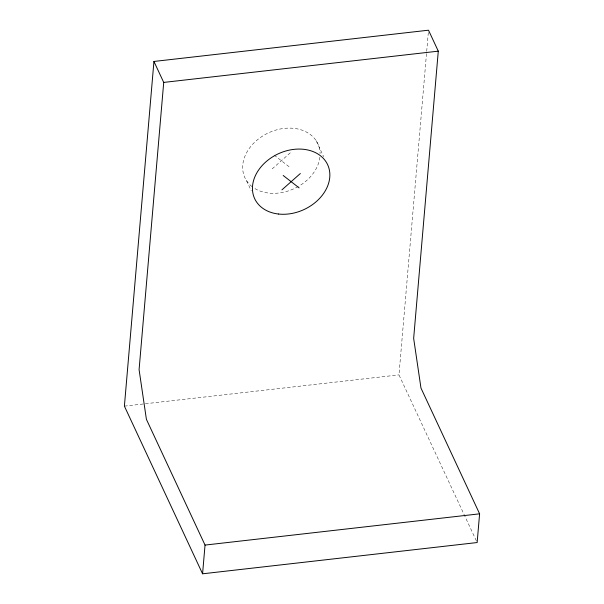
<?xml version="1.0" encoding="UTF-8"?>
<svg xmlns="http://www.w3.org/2000/svg" width="604" height="604" viewBox="0 0 604 604"><rect width="100%" height="100%" fill="white"/><g stroke="black" fill="none" stroke-linecap="round" stroke-linejoin="round"><path stroke-width="0.45" stroke-dasharray="3.02 2.27" d="M476.352 540.844L398.965 374.88L428.432 31.136M272.178 168.878L290.569 152.563M124.394 406.137L398.965 374.88M274.133 155.085L289.339 166.923M316.202 140.755L323.623 156.685M246.553 180.687L251.241 190.743M252.117 186.681A40.241 30.698 -25 0 1 267.572 133.288A40.241 30.698 -25 0 1 320.082 153.529M319.901 157.168A40.241 30.698 -25 0 1 299.101 186.032M298.285 186.508A40.241 30.698 -25 0 1 253.476 187.67"/><path stroke-width="0.91" d="M153.937 61.457L124.394 406.137L202.574 573.8L477.145 542.543L479.606 513.823L420.973 388.07L413.657 338.391L438.285 51.159L428.508 30.2L153.937 61.457L163.714 82.416L139.086 369.648L146.402 419.327L205.035 545.08L202.574 573.8M281.955 189.837L300.347 173.522M163.714 82.416L438.285 51.159M205.035 545.08L479.606 513.823M283.185 175.477L299.116 187.882M278.482 214.027A40.241 30.698 -25 0 0 329.165 169.067A40.241 30.698 -25 0 0 265.805 161.94A40.241 30.698 -25 0 0 278.482 214.027"/></g></svg>
